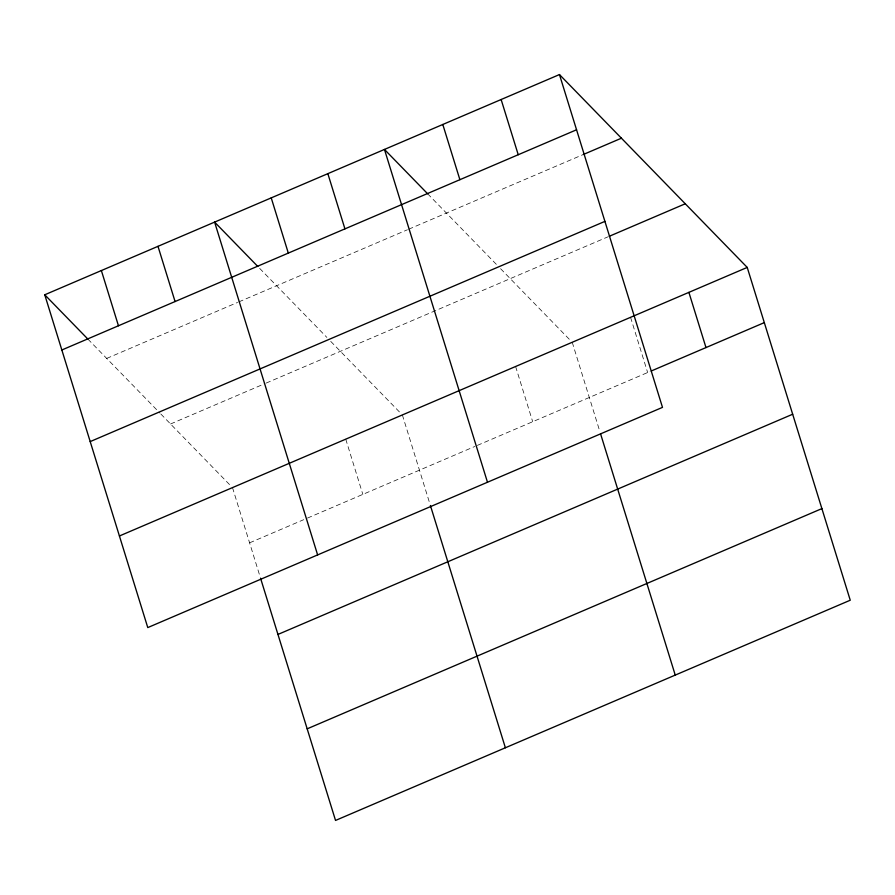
<?xml version="1.0" encoding="UTF-8"?>
<svg xmlns="http://www.w3.org/2000/svg" width="895" height="895" viewBox="0 0 895 895"><rect width="100%" height="100%" fill="white"/><g stroke="black" fill="none" stroke-linecap="round" stroke-linejoin="round"><path stroke-width="0.67" stroke-dasharray="4.47 3.36" d="M106.706 358.414L237.567 302.432M238.82 301.895L407.415 229.769M408.679 229.221L583.383 154.477M170.553 423.984L264.909 383.619M266.173 383.071L607.906 236.862M249.604 542.829L303.707 519.682M307.477 518.071L474.82 446.482M477.337 445.397L650.184 371.447M427.653 193.79L496.725 264.741M500.596 268.713L570.35 340.357M259.673 268.388L326.865 337.404M330.736 341.387L401.43 413.993M87.934 339.138L159.914 413.054M160.876 414.049L231.57 486.667M630.561 317.322L647.644 372.533M572.229 342.282L599.851 431.513M515.609 366.502L532.693 421.713M402.37 414.956L429.992 504.187M345.75 439.176L362.833 494.387M232.51 487.63L260.132 576.861"/><path stroke-width="1.34" d="M559.464 74.565L662.49 407.37L147.776 627.585L44.75 294.779L559.464 74.565L747.224 267.415L850.25 600.221L335.536 820.435L260.534 578.17M61.844 349.99L576.559 129.775M583.383 154.477L621.432 138.199M90.194 441.593L604.919 221.378M609.182 236.325L685.268 203.769M119.415 535.982L747.224 267.415M651.448 370.91L764.319 322.614M277.953 634.443L792.679 414.228M307.175 728.832L821.89 508.606M427.653 193.79L384.47 149.443L487.484 482.248M257.794 266.464L214.61 222.105L317.624 554.922M44.75 294.779L87.934 339.138M688.893 292.363L705.987 347.573M501.133 99.524L518.227 154.723M600.657 434.131L675.244 675.099M442.801 124.483L459.885 179.682M327.85 173.664L344.933 228.863M430.394 505.496L505.384 747.761M271.23 197.884L288.313 253.095M157.99 246.338L175.073 301.537M101.37 270.558L118.453 325.758"/></g></svg>
